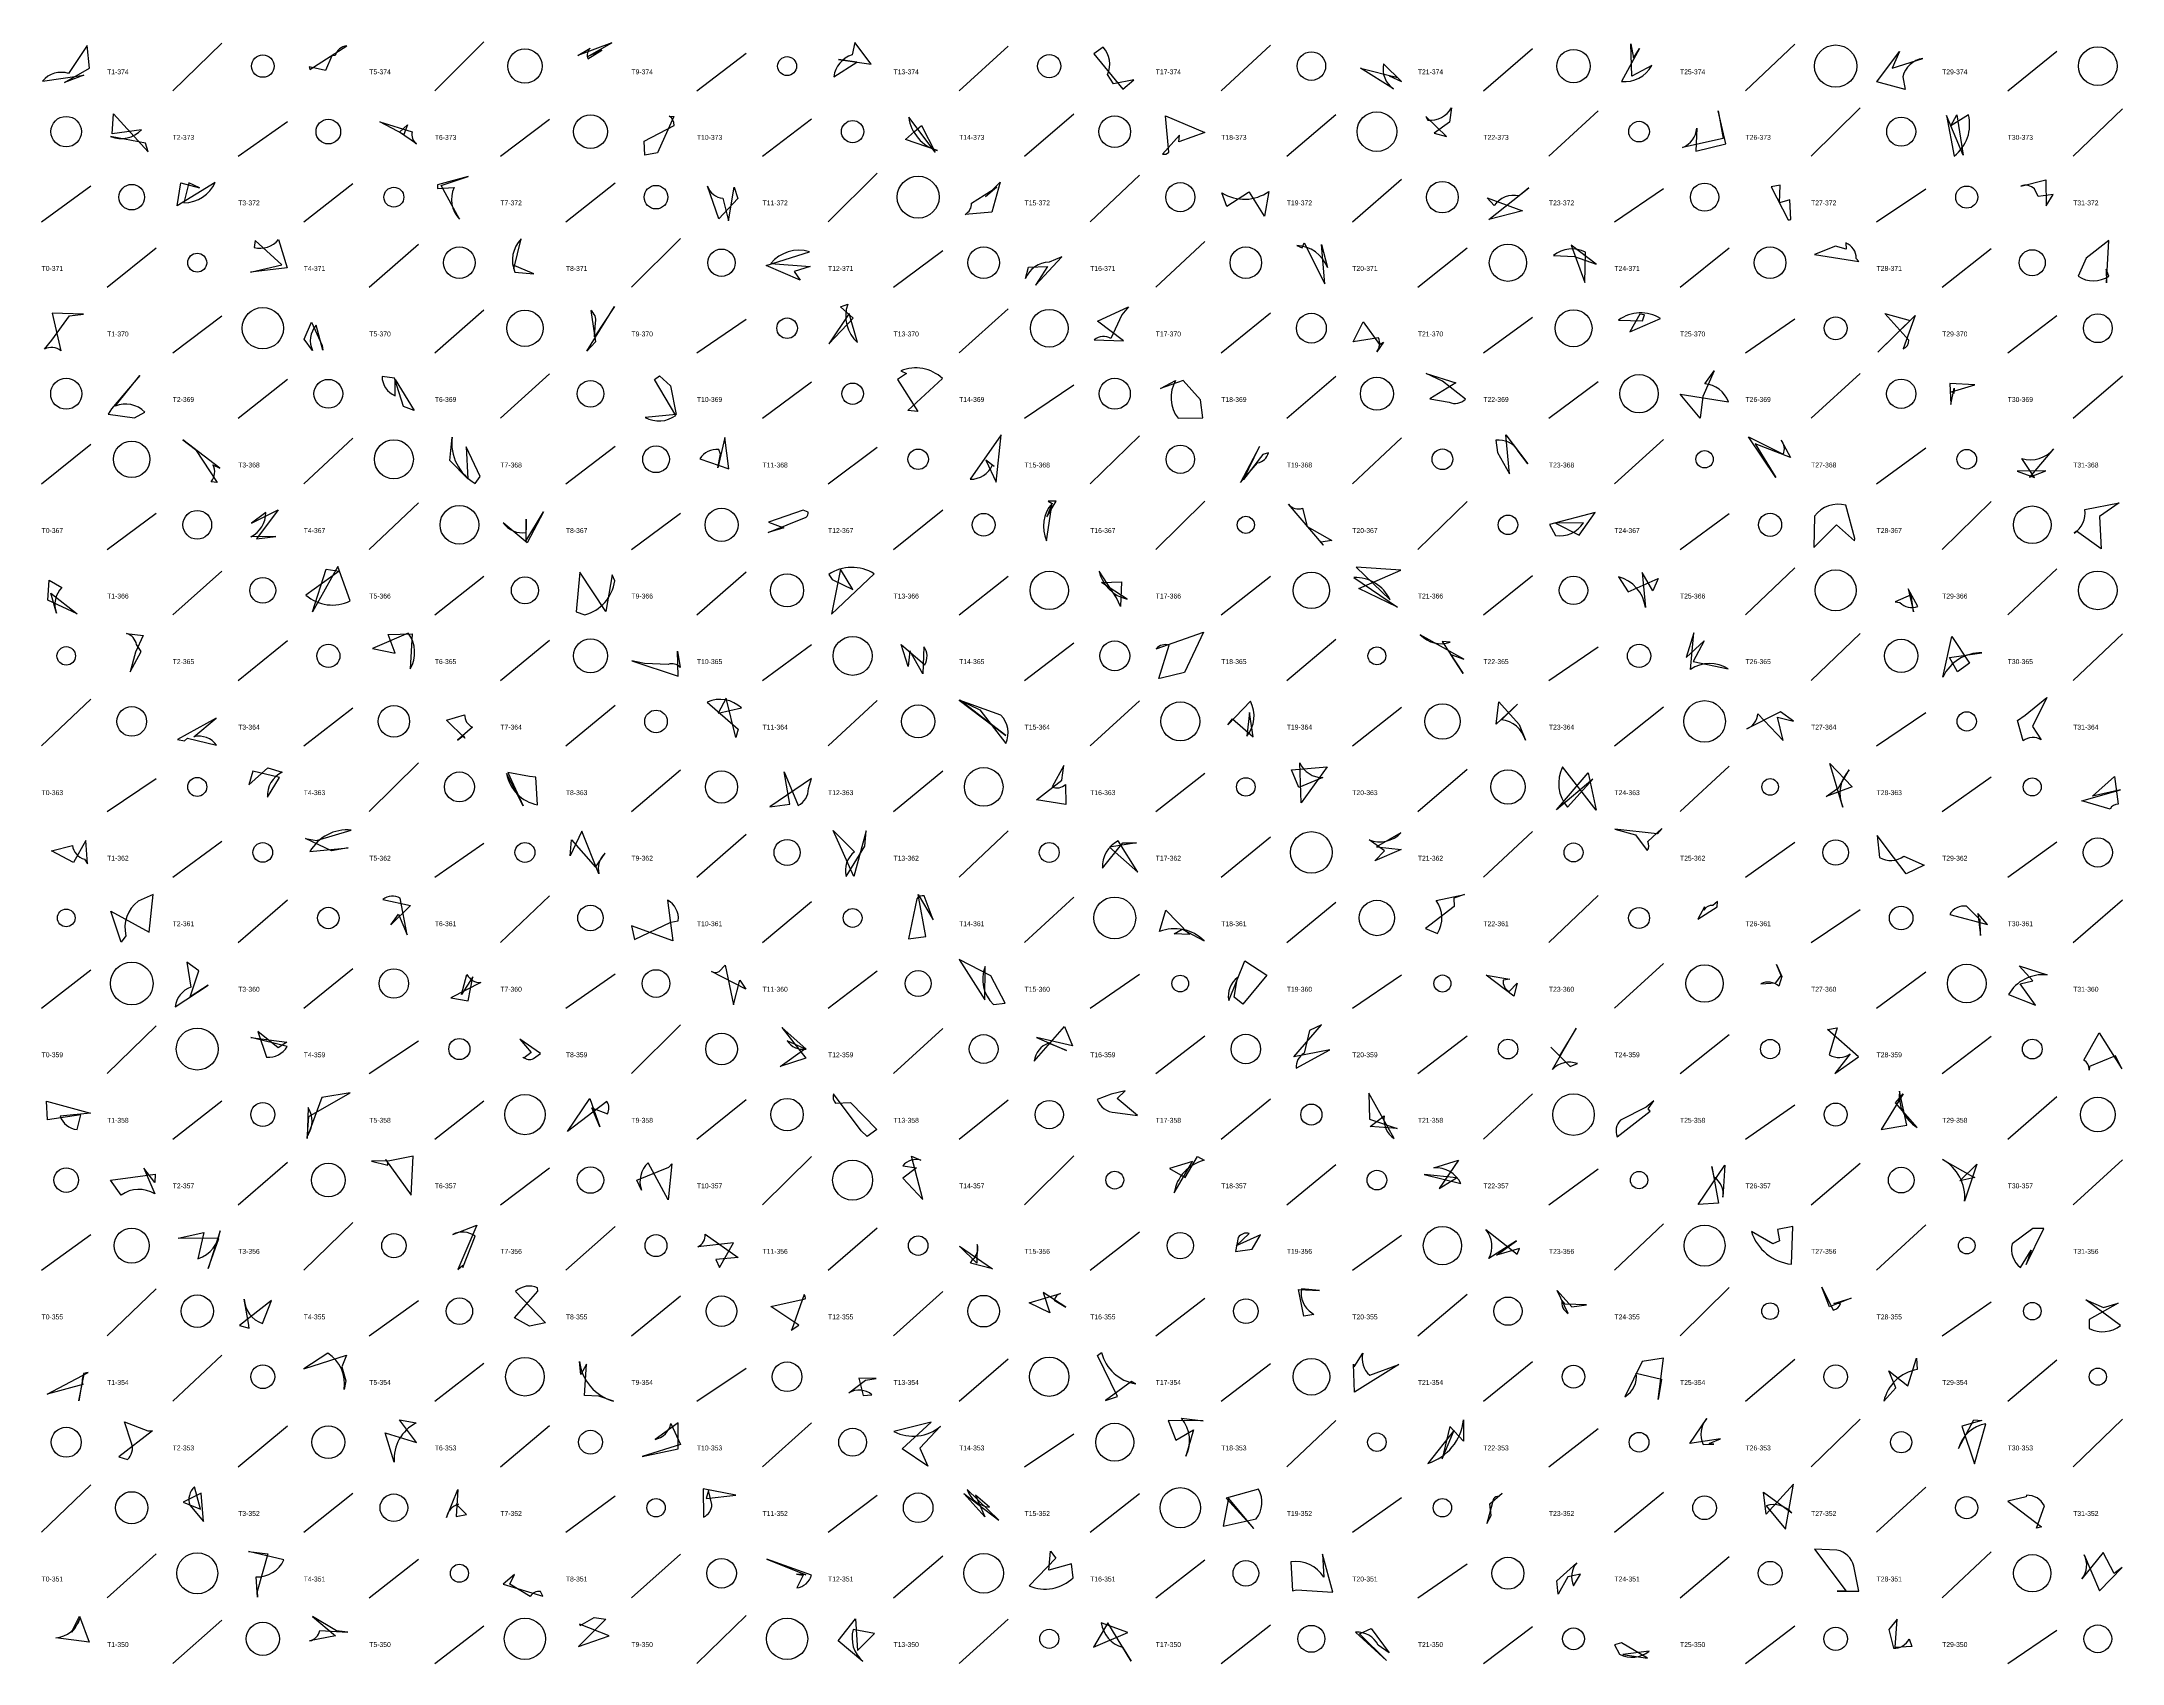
# Model space of a CAD drawing. Header units: millimetres. Extents: x -1 to 9990, y 0 to 15990.
# Drawn here: x 0 to 1270, y 14000 to 14990 of the extents above; entities that cross this region are included whole.
import ezdxf

# ---------------------------------------------------------------- set-up
doc = ezdxf.new("R2010")
doc.units = ezdxf.units.MM
doc.layers.add('TEXT', color=3, linetype='Continuous')
doc.layers.add('WALL', color=1, linetype='Continuous')

msp = doc.modelspace()

# ---------------------------------------------------------------- linework, layer by layer
for points in [[(29.2, 14973.8), (27.9, 14987.5), (16.5, 14970.5, 0.3), (0.5, 14965.9), (25.8, 14969.4), (14, 14964.9)], [(163.3, 14974.5), (163.8, 14972.9), (186.2, 14987.4, 0.3), (179.1, 14981.4), (177.1, 14981.2), (173.2, 14972.3)], [(348.1, 14989.2), (327.3, 14981.5), (334.9, 14986, 0.3), (333.4, 14979.4), (342, 14984.7), (332.9, 14980.7)], [(506.3, 14976.1), (496.4, 14989.4), (494.7, 14981.8, 0.3), (483.6, 14968.5), (497.6, 14977.4), (486.3, 14979.1)], [(666.7, 14966.7), (654.3, 14964.1), (650.6, 14969.8, 0.3), (647.9, 14986.6), (642.2, 14982.5), (660, 14961)], [(971.6, 14979.9), (975.2, 14985.8), (964.3, 14965.6, 0.3), (982.7, 14975.3), (970.5, 14968.8), (970, 14988.6)], [(822.5, 14969.1), (830, 14965.6), (819, 14976.3, 0.3), (825.1, 14961.1), (804.9, 14973.8), (827.6, 14968.1)], [(1133.9, 14983.9), (1129.4, 14973.8), (1148.2, 14979.7, 0.3), (1136, 14968.5), (1137.4, 14960.7), (1120.1, 14965.4)], [(857.4, 14932.1), (844.9, 14944.2), (846.1, 14942, 0.3), (860.5, 14949.6), (859.4, 14940.8), (850, 14934)], [(65, 14922.6), (63.4, 14927.9), (42.1, 14932, 0.3), (61, 14936.1), (43.1, 14933.6), (43.8, 14945.9)], [(221.1, 14933.2), (206.4, 14940.9), (226.2, 14934.9, 0.3), (228.9, 14927.5), (218.4, 14934.7), (223.3, 14939.2)], [(368.2, 14920.6), (367.7, 14929.1), (386, 14938.8, 0.3), (383, 14944.4), (385.8, 14944.3), (376, 14922)], [(537, 14938.8), (545.4, 14922.5), (529.3, 14943.8, 0.3), (546.8, 14923.4), (527.3, 14930.1), (532.7, 14935)], [(694.2, 14928.7), (694.6, 14932.9), (684.1, 14921.3, 0.3), (687.9, 14922.5), (685.9, 14944.6), (709.9, 14934.4)], [(1023.3, 14947.6), (1026.4, 14930.9), (1001.5, 14925.4, 0.3), (1010.2, 14937.1), (1009.7, 14923.1), (1027.9, 14927.5)], [(1172.9, 14920.7), (1162.6, 14944.9), (1167.4, 14920.1, 0.3), (1176, 14945.3), (1165.2, 14938.5), (1169, 14945.2)], [(96.3, 14900.7), (89.9, 14903.8), (86.9, 14891.6, 0.3), (105.9, 14904), (82.8, 14889.7), (85, 14903.8)], [(241.7, 14902.5), (241.7, 14900.3), (251.7, 14900.9, 0.3), (255, 14881.6), (243.9, 14902.1), (260.4, 14907.6)], [(424.9, 14894.2), (413.3, 14881.7), (406.5, 14901.7, 0.3), (415.8, 14894.3), (419.2, 14880.5), (422.6, 14901.1)], [(585.1, 14904.1), (579.9, 14885.8), (563.7, 14884.5, 0.3), (567.5, 14891.4), (583, 14901), (576, 14895.2)], [(736.7, 14897.8), (723.4, 14889.3), (720.4, 14897.6, 0.3), (749.1, 14898.5), (746.4, 14883.3), (737.2, 14898.1)], [(883.3, 14881.3), (907.8, 14900.6), (901.8, 14895.8, 0.3), (886.5, 14889.9), (882.2, 14894.6), (903.9, 14886.7)], [(1061.2, 14902.3), (1055.7, 14901.3), (1066.1, 14881.2, 0.3), (1067.6, 14881.4), (1067, 14893.3), (1060.7, 14891.5)], [(1227.7, 14896.6), (1218.5, 14895.5), (1216.4, 14900, 0.3), (1208.1, 14901.7), (1223.2, 14905.5), (1223.4, 14889.7)], [(146.6, 14853.6), (130.3, 14868.6), (129.7, 14864.3, 0.3), (144.6, 14869.1), (149.9, 14851.8), (127.4, 14849.2)], [(288.3, 14852.7), (288.3, 14851.3), (292.7, 14869.5, 0.3), (288.8, 14849.2), (300.4, 14848.3), (287.5, 14853.7)], [(462.9, 14844.4), (442.3, 14853.2), (468.6, 14861.7, 0.3), (445, 14854.5), (469.1, 14852.7), (459.3, 14849.7)], [(783.2, 14842), (781.2, 14866.1), (784.8, 14852.1, 0.3), (766.2, 14865.5), (769.4, 14864.1), (770.7, 14867.2)], [(933.6, 14865.6), (942, 14843), (942.4, 14861.4, 0.3), (922.7, 14859.3), (935.6, 14858.8), (948.8, 14854.1)], [(1082, 14860.1), (1109.2, 14855.8), (1107.6, 14857.6, 0.3), (1101.3, 14867.1), (1101.5, 14863.2), (1095, 14865)], [(1261.7, 14868.6), (1247.9, 14857.7), (1243, 14846.7, 0.3), (1261.8, 14846.8), (1260.2, 14851), (1260.3, 14842.7)], [(606.6, 14841.2), (622.7, 14858.6), (614.9, 14855.4, 0.3), (600.6, 14845.3), (602.4, 14852.2), (614, 14852.7)], [(25.5, 14823.6), (6.4, 14824.2), (11.8, 14801.2, 0.3), (1.7, 14802.2), (6.2, 14807.7), (17.1, 14822.5)], [(349.7, 14828.2), (337.4, 14809.7), (338.1, 14818.4, 0.3), (335.2, 14825.8), (338, 14806.6), (332.8, 14801)], [(495.4, 14821.1), (487.7, 14828.1), (492, 14829.6, 0.3), (497.9, 14806.2), (492.9, 14823.9), (480.4, 14805.4)], [(663.3, 14828.1), (659.4, 14823.1), (652.7, 14808.8, 0.3), (642.5, 14808), (660.3, 14807.4), (644.4, 14819.3)], [(975.4, 14823.5), (969.3, 14812.7), (988.1, 14821, 0.3), (962.5, 14820), (977.2, 14819.6), (978.3, 14823.1)], [(1120.8, 14800.3), (1143.6, 14822.7), (1136.3, 14802.4, 0.3), (1139.7, 14807.7), (1125, 14823.9), (1140.5, 14819.7)], [(171.3, 14804.5), (171.7, 14801.7), (167.5, 14816.8, 0.3), (165.4, 14801.3), (160.2, 14808.3), (164.8, 14818.7)], [(816.5, 14805.1), (819, 14806.4), (814.9, 14800.6, 0.3), (815.9, 14809.1), (800.6, 14806.7), (806.7, 14818.8)], [(40.7, 14762.5), (56.7, 14760.3), (63, 14763.8, 0.3), (44.9, 14767.5), (60, 14786.2), (42.6, 14765.7)], [(220.9, 14767.2), (215.4, 14784.5), (207.8, 14785.6, 0.3), (215.7, 14773.8), (215.8, 14783.6), (227.3, 14764.8)], [(383.9, 14779.9), (387.4, 14762.3), (368.4, 14760.6, 0.3), (387, 14761.8), (374, 14783.7), (377.1, 14786)], [(534.8, 14764.1), (528.6, 14764.7), (549.8, 14784.3, 0.3), (524.4, 14788.9), (527.8, 14787.3), (522.3, 14783.7)], [(696.7, 14783.1), (682.9, 14778.2), (692.1, 14783.1, 0.3), (693.6, 14760), (708.8, 14760.2), (707.3, 14771.2)], [(863.2, 14781.7), (847.3, 14771.8), (859.1, 14769.8, 0.3), (869, 14771.7), (855, 14782.6), (845, 14787.3)], [(1012.2, 14760.1), (1000.1, 14774.7), (1029.5, 14770.1, 0.3), (1015.1, 14781), (1020.8, 14788.9), (1013.9, 14773.4)], [(1165.3, 14768.4), (1167.4, 14778.5), (1167.1, 14775.2, 0.3), (1165.7, 14776.1), (1180, 14780.5), (1164.6, 14781.2)], [(93.9, 14741), (107.2, 14720.9), (103.5, 14721.3, 0.3), (104.6, 14731.6), (108.7, 14729.6), (86.2, 14746.8)], [(260.2, 14723), (249.2, 14734.2), (250.5, 14748.5, 0.3), (264.7, 14720.2), (267.6, 14724.4), (259.2, 14742.6)], [(412.8, 14729.7), (414.3, 14738.2), (413.3, 14740.9, 0.3), (401.8, 14735.2), (419.4, 14729.2), (417.1, 14748.2)], [(582.7, 14721), (585.7, 14750), (566.7, 14722.8, 0.3), (580.4, 14731.6), (581.3, 14730.5), (576.3, 14734.5)], [(893.6, 14749.9), (907.1, 14732.3), (901.3, 14740, 0.3), (887.5, 14746.6), (888.7, 14739.2), (896, 14726.2)], [(1058.4, 14723.8), (1041.9, 14748.8), (1062.9, 14738.1, 0.3), (1061.8, 14746.6), (1067.5, 14736.1), (1045.9, 14744.4)], [(743.4, 14742.8), (731.7, 14720.9), (742.2, 14732.8, 0.3), (748.8, 14739), (745.3, 14738), (733.5, 14722.7)], [(1205.7, 14727.7), (1216.4, 14723.9), (1208.7, 14735.5, 0.3), (1228, 14741.4), (1213.4, 14724), (1223.2, 14728)], [(619.3, 14709.5), (614.4, 14709.4), (616.7, 14708, 0.3), (613.4, 14685.3), (616.8, 14708.3), (613.5, 14699.9)], [(780.7, 14684.5), (782.3, 14682.5), (761, 14707.5, 0.3), (769.6, 14705.1), (772.5, 14694), (787.5, 14685.5)], [(1106.4, 14685.3), (1106.8, 14686.7), (1101.3, 14707, 0.3), (1082.1, 14700.3), (1081.7, 14681.1), (1095.6, 14694.9)], [(1257, 14680.4), (1241.9, 14691.2), (1240.5, 14689.8, 0.3), (1247, 14704.3), (1268, 14708.4), (1256.1, 14700)], [(131.2, 14686.5), (142.9, 14687.8), (127.6, 14687.7, 0.3), (136.8, 14702.5), (128.2, 14696.1), (144.3, 14704.2)], [(306.4, 14703), (296.4, 14683.9), (281.7, 14696.3, 0.3), (295.8, 14690.4), (295.8, 14698.4), (295.5, 14685.1)], [(453, 14693.2), (443.5, 14690.3), (466.7, 14699.7, 0.3), (467.9, 14702.7), (464.8, 14704), (443.7, 14696.6)], [(948.2, 14702.5), (920.3, 14695.1), (923.9, 14688.4, 0.3), (941, 14696.3), (924, 14696.1), (938.4, 14688.7)], [(173.6, 14667.9), (181.7, 14666.8), (161.3, 14652.1, 0.3), (188.3, 14648.5), (180.7, 14669.6), (165.3, 14641.9)], [(487.7, 14668), (482.2, 14640.5), (508.1, 14665.1, 0.3), (480.4, 14664.6), (482.5, 14661.6), (495.1, 14655.6)], [(829.6, 14667.3), (802.4, 14669.2), (823, 14649.3, 0.3), (800.9, 14662.8), (827.5, 14644.7), (803.9, 14656.1)], [(3.7, 14649.1), (4.7, 14661.3), (12.4, 14656.8, 0.3), (9.1, 14641), (5.7, 14653.2), (21.8, 14640.7)], [(328.5, 14666), (326.2, 14641.9), (331.5, 14640, 0.3), (349.8, 14660.8), (348.3, 14664.4), (344.4, 14642.1)], [(658.4, 14645.1), (656, 14650.4), (645.5, 14666.8, 0.3), (662.6, 14649.7), (646.9, 14659.8), (659.2, 14660.2)], [(983.5, 14654.6), (976.9, 14665.9), (978.9, 14644.6, 0.3), (962.4, 14663.3), (968.3, 14654), (986.6, 14662.3)], [(1141, 14652.3), (1131.3, 14647.9), (1134.2, 14647.6, 0.3), (1145.1, 14645.2), (1139.2, 14655.9), (1142.6, 14641.8)], [(54.1, 14605.3), (60.7, 14617.6), (57.9, 14621.9, 0.3), (51.8, 14628.6), (62, 14627.4), (57.3, 14617.2)], [(211.5, 14628.1), (226.2, 14628.4), (225, 14607.1, 0.3), (223.8, 14628.8), (201.9, 14619.5), (215.7, 14616.7)], [(388.5, 14602.7), (388.2, 14617.9), (389.7, 14608, 0.3), (382.5, 14609.8), (368, 14610.4), (360.2, 14612)], [(528.9, 14608.5), (524.6, 14621.9), (539, 14609.5, 0.3), (538.5, 14620.6), (537.9, 14604), (529.9, 14618.1)], [(683.4, 14601.3), (681.9, 14601.2), (688.2, 14621.5, 0.3), (680.2, 14619.3), (709.2, 14629.4), (697.6, 14604.9)], [(860.1, 14615.8), (868.1, 14613), (841.5, 14627.9, 0.3), (859.8, 14623.4), (854.8, 14623.7), (867.7, 14604.2)], [(1014.8, 14624.2), (1008, 14611.6), (1029.4, 14607.1, 0.3), (1006.4, 14606.7), (1008.4, 14629.1), (1003.8, 14614.1)], [(1169.3, 14605.2), (1164.4, 14614.1), (1184.3, 14616.8, 0.3), (1160.5, 14602.1), (1165.9, 14626.9), (1176.6, 14610.6)], [(417.8, 14589.2), (412.9, 14580), (427.2, 14583.2, 0.3), (406.3, 14586.8), (425.2, 14570.3), (423.8, 14565.1)], [(560.5, 14587.9), (572.6, 14582), (588.6, 14561.6, 0.3), (585.5, 14578.9), (560, 14587.9), (588.6, 14566.4)], [(739.4, 14565.5), (737.2, 14580.5), (735.6, 14565.9, 0.3), (737.8, 14587.3), (724.1, 14573), (726.8, 14576.6)], [(889.5, 14587), (901.9, 14573.1), (905.6, 14563.6, 0.3), (891, 14576), (900.9, 14585.5), (887.7, 14573.3)], [(1069.2, 14575.1), (1061.4, 14580.8), (1040.7, 14570.5, 0.3), (1047.4, 14579.7), (1063, 14563.3), (1059.4, 14577.5)], [(1223.8, 14589.6), (1215.2, 14571.9), (1220.5, 14563.8, 0.3), (1209.4, 14563.1), (1206, 14575.5), (1210.7, 14578.9)], [(87.2, 14563.2), (89, 14564.7), (106.8, 14560.5, 0.3), (93, 14565.6), (106.5, 14577), (83, 14564)], [(258.4, 14564.7), (247.2, 14575.8), (258.2, 14579.1, 0.3), (262.9, 14571.5), (253.9, 14563.5), (257.4, 14566.3)], [(126.4, 14536.3), (138.1, 14546.6), (146.8, 14544, 0.3), (137.8, 14528.7), (145.1, 14540.7), (129, 14544.7)], [(284.5, 14543.8), (293.9, 14523.4), (283.7, 14543.1, 0.3), (302.6, 14524), (301.7, 14540.9), (297.8, 14541.4)], [(456.7, 14524.4), (453.3, 14544.3), (461.7, 14523.7, 0.3), (468, 14534), (469.9, 14540.2), (444.5, 14522.9)], [(622.6, 14539.1), (624, 14548.1), (616.7, 14535, 0.3), (624.9, 14536.5), (625.1, 14524.2), (607.3, 14527.1)], [(784.6, 14547.2), (768.8, 14525.3), (767.9, 14549.7, 0.3), (781.9, 14540.7), (767.3, 14534.7), (762.9, 14545.5)], [(943.9, 14543.6), (948.9, 14520.8), (928.3, 14547.2, 0.3), (931.3, 14522.6), (946.8, 14539.7), (924.7, 14521.1)], [(1089.3, 14529.2), (1096.9, 14534.7), (1103.3, 14545.5, 0.3), (1099.4, 14522.7), (1091.4, 14549.2), (1105, 14535.1)], [(1251.8, 14529.4), (1265.1, 14541.3), (1267.5, 14524.5, 0.3), (1262.6, 14521.5), (1245.3, 14526.6), (1268.8, 14533.2)], [(161, 14503.6), (167.8, 14502.2), (189, 14508.6, 0.3), (163.8, 14495.5), (187.2, 14497.9), (176.9, 14495.9)], [(323.4, 14502.7), (338, 14486.1), (344, 14494.6, 0.3), (340.2, 14482), (329.8, 14508), (322.6, 14493)], [(495.8, 14480.3), (483.1, 14508.4), (496.2, 14495.4, 0.3), (491, 14480.4), (502.5, 14498.8), (503.3, 14508.3)], [(813.8, 14489.8), (819.7, 14496), (810.2, 14502.7, 0.3), (829.7, 14507), (814.8, 14498.4), (829.8, 14496.8)], [(960.2, 14509.2), (972.9, 14505.7), (980, 14496.2, 0.3), (980.3, 14501.6), (988.9, 14509.7), (986, 14506.3)], [(1130.3, 14492.2), (1120.3, 14505.3), (1121.8, 14492, 0.3), (1136.6, 14492.7), (1149.1, 14487.3), (1138.1, 14482)], [(19.5, 14488.9), (6, 14496), (18.8, 14499.2, 0.3), (26.1, 14490.9), (28.1, 14488), (27, 14502.2)], [(651.7, 14498.2), (669.1, 14482.9), (657, 14502.1, 0.3), (647.5, 14485.4), (659.9, 14500.8), (668.2, 14500.9)], [(65.6, 14446.4), (68, 14469.4), (58.9, 14465.2, 0.3), (51.4, 14444.2), (48.6, 14440.3), (42.2, 14459.2)], [(217.8, 14457.4), (223.1, 14444.7), (218.9, 14467.1, 0.3), (208.3, 14466.2), (225.1, 14462.6), (213.2, 14450.8)], [(361.9, 14441.9), (384.1, 14452.5), (388.6, 14453.3, 0.3), (382, 14465.9), (385.2, 14441.1), (360.1, 14450.3)], [(535, 14469.4), (544.1, 14453.8), (538.7, 14468.5, 0.3), (534.1, 14466.7), (529.2, 14442.3), (539.7, 14443.7)], [(862.2, 14462), (844.6, 14448.6), (852, 14445.5, 0.3), (851.2, 14465.7), (868.5, 14469.4), (862, 14467.1)], [(691.3, 14445.4), (696.2, 14448.2), (709.5, 14441, 0.3), (682.3, 14446.7), (686.2, 14459.7), (700.6, 14444.9)], [(1022.7, 14461.8), (1022.8, 14465), (1020.1, 14462.7, 0.3), (1014.6, 14459.8), (1014.9, 14461.9), (1010.8, 14454.2)], [(1183.3, 14444.4), (1183.2, 14453.8), (1174.9, 14462.2, 0.3), (1164.6, 14457.2), (1187.7, 14451.1), (1181.7, 14457.7)], [(96, 14422.8), (88.7, 14428.1), (91.1, 14412.7, 0.3), (81.6, 14400.7), (101.7, 14414), (90.6, 14406.8)], [(560.1, 14429.6), (575.7, 14405.1), (575.8, 14425.3, 0.3), (580.9, 14402.2), (588.2, 14403), (579.4, 14419.7)], [(733.1, 14402.4), (727.8, 14406.7), (730, 14418.7, 0.3), (724.6, 14404.6), (734.3, 14428.9), (747.9, 14420)], [(263.2, 14419.1), (256.2, 14408.3), (259.6, 14420.5, 0.3), (268, 14415.7), (249.7, 14406.3), (260.4, 14404.4)], [(426.1, 14417.1), (429.8, 14411.6), (408.9, 14422.4, 0.3), (413.6, 14422.4), (417.3, 14426.2), (422.2, 14401.9)], [(881.7, 14420), (896.1, 14417.7), (892, 14417.1, 0.3), (895.7, 14410.1), (900.6, 14415.3), (898.6, 14407.3)], [(1058.9, 14426.7), (1062.2, 14419.2), (1060.4, 14413.3, 0.3), (1049.3, 14414.9), (1058.5, 14415.5), (1061.8, 14419.9)], [(1215.3, 14416.7), (1207.1, 14425.8), (1224, 14420.2, 0.3), (1200.5, 14408.2), (1216.9, 14401.7), (1207.7, 14414.9)], [(781.2, 14389.7), (773.8, 14386.4), (770.5, 14372.4, 0.3), (765.8, 14363.3), (786.3, 14374.6), (764.2, 14370.3)], [(144.3, 14375.7), (132, 14385.7), (137.3, 14370, 0.3), (149.8, 14376.6), (127.7, 14382.1), (149.7, 14379.2)], [(298.7, 14372.9), (294.3, 14369.4), (293.8, 14370.1, 0.3), (300.3, 14369.2), (304.5, 14372.3), (291.9, 14381)], [(450.8, 14364.4), (465.8, 14375.1), (455, 14380.1, 0.3), (466.6, 14375), (451.7, 14388.2), (466.4, 14369.5)], [(607.2, 14382), (625.6, 14374.1), (614.6, 14378.6, 0.3), (605.9, 14367.6), (624.3, 14388.8), (629.1, 14377)], [(921.2, 14376.1), (932.9, 14364.3), (937.4, 14366.1, 0.3), (922.1, 14362.5), (936.7, 14387.8), (926.4, 14370.9)], [(1090.1, 14386.9), (1096, 14388), (1091.1, 14371.5, 0.3), (1103.8, 14372), (1094.4, 14360.1), (1109, 14370.3)], [(1265.7, 14370.9), (1249.9, 14364.3), (1249.7, 14362.2, 0.3), (1246.4, 14368.2), (1255.9, 14384.8), (1269.6, 14362.9)], [(2.9, 14343.2), (29.9, 14335.9), (11.3, 14334.1, 0.3), (21.7, 14325.9), (23.9, 14334.8), (3.5, 14331.8)], [(188.3, 14348.2), (171.1, 14345.4), (162.4, 14322.2, 0.3), (162.6, 14339.3), (162, 14320.4), (163, 14333.8)], [(340.7, 14327.6), (335.9, 14339.1), (345.3, 14335.5, 0.3), (345, 14342.9), (321, 14324.7), (334.6, 14344.8)], [(503.8, 14321.7), (500.2, 14325), (483.4, 14347.7, 0.3), (484.6, 14341.9), (493.7, 14342.4), (509.8, 14325.8)], [(661.3, 14349.5), (652.9, 14347.4), (644.3, 14344.2, 0.3), (655.2, 14336.2), (668.9, 14334.4), (656.5, 14344.8)], [(827.3, 14326.4), (810.8, 14327.7), (819.5, 14334.3, 0.3), (825.5, 14320.3), (810.1, 14348), (810.4, 14332.1)], [(984, 14343.4), (979.3, 14339.5), (963.6, 14331.5, 0.3), (961.6, 14321.5), (981.8, 14337.1), (980.5, 14338.5)], [(1122.8, 14325.8), (1138.5, 14328.6), (1134, 14349.2, 0.3), (1144.7, 14327.2), (1131.6, 14342.2), (1136.3, 14347.6)], [(69.2, 14293.6), (62.3, 14302.3), (69.1, 14286.6, 0.3), (48.6, 14285.9), (42.1, 14294.9), (69.4, 14298.7)], [(212.5, 14306.8), (201.3, 14306.6), (211.3, 14304.2, 0.3), (209.8, 14307.6), (225.6, 14285.8), (226.8, 14309.7)], [(384.7, 14305), (382.5, 14283), (370.2, 14305.6, 0.3), (366.1, 14288.9), (363.3, 14294.9), (382.8, 14302.8)], [(537.8, 14283.1), (531, 14309.6), (536.7, 14307.2, 0.3), (525.7, 14303.7), (533.9, 14302.4), (525.7, 14296.1)], [(698, 14296.5), (705.5, 14309.4), (709.5, 14307.1, 0.3), (691.2, 14287.2), (702.4, 14306.3), (688.5, 14302)], [(863.5, 14296.4), (843.8, 14298.5), (866.2, 14292.9, 0.3), (849.8, 14302.5), (864.8, 14307.2), (853, 14289.9)], [(1011, 14280.2), (1027.4, 14304.1), (1026.2, 14284.5, 0.3), (1020.9, 14296.8), (1019.4, 14303.4), (1023.4, 14281)], [(1170.7, 14294.6), (1181.1, 14304.7), (1173.7, 14282.1, 0.3), (1160.2, 14307.6), (1178.5, 14297.2), (1180, 14296.5)], [(83.3, 14259.6), (99, 14263), (95.4, 14247, 0.3), (108.9, 14264.1), (101.7, 14241.1), (108.2, 14259.4)], [(257.1, 14243.1), (257, 14241.7), (264.6, 14260.7, 0.3), (250.9, 14261.8), (265.7, 14267.5), (254, 14240.5)], [(743.9, 14261.5), (729, 14254.9), (737.1, 14262.5, 0.3), (730.4, 14260), (728.7, 14251.4), (738.9, 14252.9)], [(887.9, 14249.2), (900.1, 14257.9), (883.4, 14247.2, 0.3), (881.5, 14264.8), (900.6, 14249.8), (902.1, 14253.2)], [(1060.8, 14257.9), (1056.6, 14256), (1043.6, 14263.6, 0.3), (1068, 14243.7), (1068.8, 14266.7), (1059.5, 14264.8)], [(1222.1, 14265.5), (1215.3, 14265.5), (1202.7, 14256, 0.3), (1207.8, 14241.7), (1214.4, 14252.2), (1211.2, 14243.4)], [(413.7, 14241.7), (422.3, 14256.7), (400.6, 14254.3, 0.3), (405.1, 14261.9), (425.2, 14247.8), (411.6, 14246.6)], [(580.3, 14240.8), (567, 14244.2), (568.4, 14246.7, 0.3), (571.1, 14255.7), (570.9, 14244.4), (560.2, 14254.6)], [(288.7, 14210.9), (302.8, 14227.3), (302.7, 14229.3, 0.3), (289.3, 14227), (307.5, 14207.9), (297.7, 14205.9)], [(462.1, 14206.4), (445, 14217.9), (466, 14222.5, 0.3), (465.4, 14225.1), (457.9, 14203.8), (457.4, 14203.4)], [(615.3, 14213.9), (602.8, 14220.1), (621.9, 14225.8, 0.3), (618.1, 14221.8), (625.2, 14217.4), (611.3, 14226.4)], [(767.1, 14228.3), (779.9, 14227.7), (769, 14228.6, 0.3), (775.3, 14213.9), (776.5, 14212.9), (770.3, 14212)], [(942.9, 14218.9), (929.9, 14219.3), (927.9, 14221.8, 0.3), (931.7, 14213.6), (925.1, 14227.6), (934, 14217.6)], [(1091.2, 14217.6), (1086.6, 14229.7), (1093.5, 14215.7, 0.3), (1098, 14219.7), (1093.9, 14219.7), (1104.4, 14222.9)], [(126.6, 14204.6), (126.2, 14207.6), (123.6, 14222.3, 0.3), (134.8, 14207.4), (140.3, 14221.5), (120.8, 14206.3)], [(1267.4, 14219.9), (1249.8, 14209.9), (1249.7, 14204.5, 0.3), (1268.9, 14206.3), (1247.6, 14222), (1258.5, 14217.2)], [(183.3, 14181), (185.7, 14172.5), (184.7, 14167.2, 0.3), (174.6, 14189.3), (160.1, 14179.8), (186, 14188.1)], [(656.7, 14163), (644.4, 14187.9), (646.9, 14189.8, 0.3), (667.8, 14170.7), (665.2, 14172.1), (649.3, 14160.5)], [(800.8, 14182.7), (801.2, 14181), (806.5, 14189.4, 0.3), (810.6, 14175.9), (828.4, 14182.4), (801.3, 14165.6)], [(989.9, 14186.3), (977, 14184.3), (966.4, 14162.8, 0.3), (973.3, 14177.2), (988.7, 14173.4), (986.7, 14161)], [(1139.1, 14169.4), (1144.3, 14186.3), (1144.7, 14179.4, 0.3), (1124.4, 14160.1), (1131.7, 14168.3), (1127.5, 14178.5)], [(25.6, 14176.9), (22.8, 14160.3), (26, 14176.5, 0.3), (25.2, 14170.3), (3.4, 14164.4), (28.4, 14177.6)], [(332.5, 14182.7), (329.2, 14176.3), (328.3, 14184.2, 0.3), (349.1, 14160), (340.2, 14163.1), (331.3, 14163.6)], [(498.8, 14174.2), (501.4, 14163.6), (506.8, 14164, 0.3), (492.7, 14165.2), (502.8, 14172.9), (509.3, 14174)], [(228.8, 14134.8), (218.5, 14148.6), (228.6, 14146.8, 0.3), (215.2, 14122.9), (209.7, 14140.8), (213, 14139.8)], [(692.2, 14136.3), (703, 14142.6), (698.4, 14126.4, 0.3), (695.8, 14149.6), (709, 14148.1), (687.6, 14148.3)], [(854.8, 14124.9), (862.1, 14142.4), (846.1, 14122.1, 0.3), (867.8, 14148.6), (867.9, 14135.7), (859.5, 14144.6)], [(1024.7, 14137.1), (1005.9, 14134.2), (1016.3, 14149.4, 0.3), (1014.2, 14133.6), (1020.6, 14133.8), (1017.8, 14134.3)], [(1172, 14144.8), (1179.7, 14121.9), (1186.7, 14146.2, 0.3), (1170, 14131.2), (1179.3, 14148.6), (1184.2, 14148.3)], [(67.6, 14141.9), (47.1, 14126), (52.4, 14124.4, 0.3), (54.9, 14134.4), (50.5, 14147.5), (64.9, 14142)], [(388.6, 14130.9), (388.5, 14146.8), (374.4, 14136.7, 0.3), (384.1, 14146.4), (389.9, 14133.6), (366.5, 14126.2)], [(525.2, 14131), (542.9, 14147.3), (520.2, 14141.5, 0.3), (548.7, 14144.8), (536.1, 14131.4), (540.9, 14120.3)], [(86.4, 14098.5), (97, 14094.2), (93.3, 14107.8, 0.3), (90.5, 14096.5), (98.9, 14086.7), (97.4, 14103.9)], [(259.3, 14090.9), (253, 14097.1), (254.5, 14097.1, 0.3), (247.1, 14089), (254, 14106.2), (253, 14089.6)], [(423.8, 14102.6), (403.7, 14106.6), (404, 14089.3, 0.3), (409.1, 14097), (407, 14105.6), (405.7, 14100.6)], [(562.9, 14103.7), (584.2, 14087.5), (564.9, 14106.2, 0.3), (578.5, 14095.4), (570, 14102.6), (575.6, 14089.5)], [(724.5, 14100.9), (721.2, 14083.7), (741.3, 14088.2, 0.3), (742.8, 14106.3), (723, 14100.9), (739.9, 14082.4)], [(883.9, 14097.4), (891.4, 14103.9), (889.5, 14101.9, 0.3), (886.1, 14100.4), (882, 14085.4), (884.7, 14090.3)], [(1052.6, 14091.1), (1050.9, 14104.5), (1068.3, 14091.8, 0.3), (1052.6, 14096.2), (1064.4, 14082), (1069.3, 14109.5)], [(1220.6, 14083.3), (1217.6, 14082.5), (1222.4, 14096.2, 0.3), (1211.5, 14102.6), (1211.2, 14101.7), (1200, 14099.1)], [(131.5, 14043.9), (131.8, 14040.4), (130.9, 14052.8, 0.3), (147.9, 14063.2), (126.3, 14068.3), (138.1, 14066.9)], [(460.8, 14054.5), (464.8, 14053.9), (460.9, 14046.1, 0.3), (469.9, 14053.8), (442.6, 14063.7), (466.4, 14054)], [(615.8, 14068.4), (619.1, 14064.3), (602.7, 14047.3, 0.3), (629.6, 14052.3), (628.5, 14060.8), (614.7, 14056.9)], [(788.1, 14043.5), (781.7, 14066.7), (782.6, 14052.7, 0.3), (762.4, 14061.9), (763.5, 14044.2), (766, 14044.9)], [(925.6, 14042.2), (924.8, 14050.4), (937, 14061.4, 0.3), (935, 14047.4), (939.2, 14054.4), (931.6, 14052.9)], [(1096, 14044), (1109.2, 14044.1), (1106.1, 14059.3, 0.3), (1095.8, 14069.1), (1082, 14069.7), (1101.4, 14044.1)], [(1264.9, 14054.9), (1258.3, 14067.7), (1245.3, 14051.7, 0.3), (1246.7, 14066.2), (1256, 14044.3), (1269.9, 14058.5)], [(281.7, 14048.3), (305.9, 14041.1), (304.4, 14043.8, 0.3), (298.2, 14040.9), (285.8, 14048.3), (288.7, 14054.2)], [(23.1, 14028.9), (29, 14013), (8.7, 14015.6, 0.3), (23.4, 14027.4), (20.3, 14021.5), (18.2, 14019.1)], [(165.3, 14028.7), (179.3, 14016.8), (163.5, 14013.7, 0.3), (169.8, 14020), (186.8, 14019), (179.9, 14019.8)], [(327.6, 14010.4), (346.4, 14016.8), (328.4, 14024, 0.3), (328.7, 14023.2), (337.3, 14028), (344.4, 14027)], [(497.9, 14007.8), (508.3, 14018.2), (495.4, 14020.7, 0.3), (501.3, 14001.2), (486.2, 14013.8), (496.8, 14027.1)], [(642.1, 14009.9), (663, 14018.9), (646.8, 14024.7, 0.3), (659.7, 14009.9), (665.1, 14001.4), (650.7, 14024.8)], [(811.4, 14021.3), (822.4, 14006.5), (815.8, 14011.1, 0.3), (802, 14019.1), (820.8, 14001.7), (804.3, 14018)], [(1132.6, 14026.9), (1127.5, 14020.6), (1130.3, 14009.2, 0.3), (1139.8, 14014.9), (1141.4, 14010.3), (1131.4, 14009.8)], [(964.2, 14012.6), (960.1, 14011.3), (963.1, 14005.6, 0.3), (981.1, 14007.4), (965, 14005.4), (980.1, 14003.2)]]:
    msp.add_lwpolyline(points, format="xyb", close=True)
for centre, radius in [((1095, 14975), 12.9), ((1255, 14975), 11.8), ((135, 14975), 6.85), ((295, 14975), 10.5), ((455, 14975), 5.77), ((615, 14975), 7.08), ((775, 14975), 8.7), ((935, 14975), 10.2), ((15, 14935), 9.31), ((175, 14935), 7.51), ((335, 14935), 10.3), ((495, 14935), 6.83), ((655, 14935), 9.68), ((815, 14935), 12.1), ((975, 14935), 6.29), ((1135, 14935), 8.87), ((55, 14895), 7.81), ((215, 14895), 6.06), ((375, 14895), 7.21), ((535, 14895), 12.8), ((695, 14895), 8.91), ((855, 14895), 9.65), ((1015, 14895), 8.6), ((1175, 14895), 6.75), ((95, 14855), 5.78), ((255, 14855), 9.64), ((415, 14855), 8.34), ((575, 14855), 9.64), ((735, 14855), 9.64), ((895, 14855), 11.4), ((1055, 14855), 9.68), ((1215, 14855), 7.94), ((135, 14815), 12.6), ((295, 14815), 11.1), ((455, 14815), 6.28), ((615, 14815), 11.5), ((775, 14815), 9.12), ((935, 14815), 11.3), ((1095, 14815), 6.99), ((1255, 14815), 8.8), ((15, 14775), 9.47), ((175, 14775), 8.79), ((335, 14775), 8.13), ((655, 14775), 9.5), ((815, 14775), 10.1), ((975, 14775), 11.7), ((1135, 14775), 8.95), ((495, 14775), 6.55), ((55, 14735), 11.1), ((215, 14735), 11.9), ((375, 14735), 8.14), ((535, 14735), 6.25), ((695, 14735), 8.64), ((855, 14735), 6.32), ((1015, 14735), 5.3), ((1175, 14735), 5.99), ((255, 14695), 11.8), ((95, 14695), 8.78), ((415, 14695), 10.1), ((575, 14695), 6.96), ((735, 14695), 5.22), ((895, 14695), 5.97), ((1055, 14695), 7.04), ((1215, 14695), 11.5), ((135, 14655), 7.86), ((295, 14655), 8.29), ((455, 14655), 10.1), ((615, 14655), 11.7), ((775, 14655), 11.1), ((935, 14655), 8.69), ((1095, 14655), 12.5), ((1255, 14655), 11.8), ((15, 14615), 5.63), ((175, 14615), 7.06), ((335, 14615), 10.4), ((495, 14615), 11.9), ((655, 14615), 9.1), ((815, 14615), 5.45), ((975, 14615), 7.1), ((1135, 14615), 10.2), ((55, 14575), 9.09), ((215, 14575), 9.63), ((375, 14575), 6.89), ((535, 14575), 10.1), ((695, 14575), 11.9), ((855, 14575), 10.8), ((1015, 14575), 12.7), ((1175, 14575), 5.87), ((255, 14535), 9.12), ((415, 14535), 9.82), ((575, 14535), 11.8), ((895, 14535), 10.5), ((95, 14535), 5.81), ((735, 14535), 5.65), ((1055, 14535), 5.05), ((1215, 14535), 5.51), ((775, 14495), 12.7), ((1255, 14495), 8.92), ((135, 14495), 6.02), ((295, 14495), 6.07), ((455, 14495), 7.96), ((615, 14495), 6.05), ((935, 14495), 5.79), ((1095, 14495), 7.76), ((655, 14455), 12.8), ((815, 14455), 10.8), ((15, 14455), 5.4), ((175, 14455), 6.52), ((335, 14455), 7.78), ((495, 14455), 5.74), ((975, 14455), 6.39), ((1135, 14455), 7.2), ((55, 14415), 13), ((215, 14415), 8.97), ((375, 14415), 8.44), ((535, 14415), 7.9), ((695, 14415), 5.08), ((855, 14415), 5.2), ((1015, 14415), 11.4), ((1175, 14415), 11.8), ((95, 14375), 12.8), ((255, 14375), 6.46), ((415, 14375), 9.64), ((575, 14375), 8.8), ((735, 14375), 9.01), ((895, 14375), 6), ((1055, 14375), 5.88), ((1215, 14375), 6.03), ((135, 14335), 7.32), ((295, 14335), 12.3), ((455, 14335), 9.89), ((615, 14335), 8.61), ((775, 14335), 6.44), ((935, 14335), 12.7), ((1095, 14335), 7.02), ((1255, 14335), 10.6), ((15, 14295), 7.47), ((175, 14295), 10.3), ((335, 14295), 8.07), ((495, 14295), 12.2), ((655, 14295), 5.44), ((815, 14295), 5.97), ((975, 14295), 5.27), ((1135, 14295), 7.83), ((55, 14255), 10.7), ((215, 14255), 7.42), ((695, 14255), 8.05), ((855, 14255), 11.7), ((1015, 14255), 12.5), ((375, 14255), 6.7), ((535, 14255), 5.98), ((1175, 14255), 5.09), ((95, 14215), 9.87), ((415, 14215), 9.34), ((575, 14215), 9.66), ((255, 14215), 8.07), ((735, 14215), 7.57), ((895, 14215), 8.62), ((1055, 14215), 5.07), ((1215, 14215), 5.36), ((295, 14175), 11.8), ((615, 14175), 12), ((775, 14175), 11.2), ((135, 14175), 7.26), ((455, 14175), 9.06), ((935, 14175), 6.94), ((1095, 14175), 7.15), ((1255, 14175), 5.22), ((15, 14135), 9.17), ((175, 14135), 10), ((335, 14135), 7.27), ((495, 14135), 8.51), ((655, 14135), 11.6), ((815, 14135), 5.65), ((975, 14135), 6), ((1135, 14135), 6.48), ((55, 14095), 9.82), ((215, 14095), 8.45), ((375, 14095), 5.61), ((535, 14095), 9.04), ((695, 14095), 12.3), ((855, 14095), 5.61), ((1015, 14095), 7.23), ((1175, 14095), 6.78), ((95, 14055), 12.5), ((255, 14055), 5.52), ((415, 14055), 9.03), ((575, 14055), 12.1), ((735, 14055), 7.83), ((895, 14055), 9.76), ((1055, 14055), 7.28), ((1215, 14055), 11.4), ((135, 14015), 10.1), ((295, 14015), 12.6), ((455, 14015), 12.6), ((615, 14015), 5.82), ((775, 14015), 8.22), ((935, 14015), 6.7), ((1095, 14015), 7.15), ((1255, 14015), 8.47)]:
    msp.add_circle(centre, radius)
at = {"layer": 'WALL'}
for p, q in [((80, 14960), (110, 14989)), ((240, 14960), (270, 14989.9)), ((560, 14960), (590, 14987.2)), ((720, 14960), (750, 14987.8)), ((1040, 14960), (1070, 14988.3)), ((400, 14960), (430, 14982.8)), ((880, 14960), (910, 14985.7)), ((1200, 14960), (1230, 14984.2)), ((1080, 14920), (1110, 14949.6)), ((1240, 14920), (1270, 14949)), ((120, 14920), (150, 14941.1)), ((280, 14920), (310, 14942.6)), ((440, 14920), (470, 14942.9)), ((600, 14920), (630, 14945.8)), ((760, 14920), (790, 14945.5)), ((920, 14920), (950, 14947.6)), ((0, 14880), (30, 14902)), ((160, 14880), (190, 14903.3)), ((320, 14880), (350, 14903.7)), ((480, 14880), (510, 14909.7)), ((640, 14880), (670, 14908.5)), ((800, 14880), (830, 14906)), ((960, 14880), (990, 14900.3)), ((1120, 14880), (1150, 14900)), ((40, 14840), (70, 14864.1)), ((200, 14840), (230, 14866.3)), ((360, 14840), (390, 14869.8)), ((520, 14840), (550, 14862.4)), ((680, 14840), (710, 14868)), ((840, 14840), (870, 14864.1)), ((1000, 14840), (1030, 14864)), ((1160, 14840), (1190, 14863.7)), ((80, 14800), (110, 14822.6)), ((240, 14800), (270, 14826.2)), ((560, 14800), (590, 14826.8)), ((720, 14800), (750, 14824.4)), ((880, 14800), (910, 14821.7)), ((1200, 14800), (1230, 14822.8)), ((400, 14800), (430, 14820.6)), ((1040, 14800), (1070, 14820.8)), ((120, 14760), (150, 14783.9)), ((280, 14760), (310, 14787.2)), ((760, 14760), (790, 14785.7)), ((1080, 14760), (1110, 14787.4)), ((1240, 14760), (1270, 14786)), ((440, 14760), (470, 14782.2)), ((600, 14760), (630, 14780.4)), ((920, 14760), (950, 14782.5)), ((160, 14720), (190, 14747.9)), ((640, 14720), (670, 14749.3)), ((800, 14720), (830, 14748)), ((960, 14720), (990, 14747.1)), ((0, 14720), (30, 14744.3)), ((320, 14720), (350, 14743)), ((480, 14720), (510, 14742.4)), ((1120, 14720), (1150, 14742)), ((200, 14680), (230, 14708.4)), ((680, 14680), (710, 14709.5)), ((840, 14680), (870, 14709.2)), ((1160, 14680), (1190, 14709.3)), ((40, 14680), (70, 14702.1)), ((360, 14680), (390, 14702.2)), ((520, 14680), (550, 14704.1)), ((1000, 14680), (1030, 14702)), ((1040, 14640), (1070, 14668.8)), ((80, 14640), (110, 14666.7)), ((240, 14640), (270, 14663.7)), ((400, 14640), (430, 14666.3)), ((560, 14640), (590, 14663.7)), ((720, 14640), (750, 14663.6)), ((880, 14640), (910, 14664)), ((1200, 14640), (1230, 14668.1)), ((120, 14600), (150, 14624.3)), ((280, 14600), (310, 14624.6)), ((440, 14600), (470, 14621.9)), ((600, 14600), (630, 14622.9)), ((760, 14600), (790, 14625.1)), ((920, 14600), (950, 14620.6)), ((1080, 14600), (1110, 14628.6)), ((1240, 14600), (1270, 14628.5)), ((0, 14560), (30, 14588.5)), ((160, 14560), (190, 14583.3)), ((320, 14560), (350, 14585)), ((480, 14560), (510, 14587.8)), ((640, 14560), (670, 14587.5)), ((800, 14560), (830, 14583.7)), ((960, 14560), (990, 14583.9)), ((1120, 14560), (1150, 14580.5)), ((200, 14520), (230, 14549.7)), ((360, 14520), (390, 14545.4)), ((520, 14520), (550, 14544.9)), ((680, 14520), (710, 14543.5)), ((840, 14520), (870, 14545.8)), ((1000, 14520), (1030, 14547.7)), ((40, 14520), (70, 14540.1)), ((1160, 14520), (1190, 14541.2)), ((400, 14480), (430, 14506.1)), ((560, 14480), (590, 14508.2)), ((720, 14480), (750, 14504.5)), ((880, 14480), (910, 14507.7)), ((80, 14480), (110, 14501.8)), ((240, 14480), (270, 14500.7)), ((1040, 14480), (1070, 14501.2)), ((1200, 14480), (1230, 14501.4)), ((120, 14440), (150, 14466.1)), ((280, 14440), (310, 14468.6)), ((600, 14440), (630, 14467.7)), ((920, 14440), (950, 14468.8)), ((1240, 14440), (1270, 14466)), ((440, 14440), (470, 14465.1)), ((760, 14440), (790, 14464.6)), ((1080, 14440), (1110, 14460.2)), ((960, 14400), (990, 14427.3)), ((0, 14400), (30, 14423.4)), ((160, 14400), (190, 14424.1)), ((320, 14400), (350, 14420.9)), ((480, 14400), (510, 14422.8)), ((640, 14400), (670, 14420.7)), ((800, 14400), (830, 14420.4)), ((1120, 14400), (1150, 14422.1)), ((360, 14360), (390, 14389.8)), ((40, 14360), (70, 14389.1)), ((200, 14360), (230, 14380.1)), ((520, 14360), (550, 14387.6)), ((680, 14360), (710, 14383)), ((840, 14360), (870, 14383)), ((1000, 14360), (1030, 14383.8)), ((1160, 14360), (1190, 14382.8)), ((80, 14320), (110, 14343.4)), ((240, 14320), (270, 14343.3)), ((400, 14320), (430, 14344.2)), ((560, 14320), (590, 14344)), ((720, 14320), (750, 14344.6)), ((880, 14320), (910, 14347.7)), ((1040, 14320), (1070, 14341)), ((1200, 14320), (1230, 14346)), ((120, 14280), (150, 14305.9)), ((280, 14280), (310, 14302.4)), ((440, 14280), (470, 14309.4)), ((600, 14280), (630, 14309.8)), ((760, 14280), (790, 14304.5)), ((920, 14280), (950, 14301.9)), ((1080, 14280), (1110, 14305.3)), ((1240, 14280), (1270, 14307.3)), ((160, 14240), (190, 14269.1)), ((320, 14240), (350, 14266.6)), ((480, 14240), (510, 14265.8)), ((640, 14240), (670, 14263.5)), ((960, 14240), (990, 14268.4)), ((1120, 14240), (1150, 14267.8)), ((0, 14240), (30, 14261.8)), ((800, 14240), (830, 14261.3)), ((40, 14200), (70, 14228.6)), ((360, 14200), (390, 14224.4)), ((520, 14200), (550, 14227.1)), ((840, 14200), (870, 14225.4)), ((1000, 14200), (1030, 14229.4)), ((200, 14200), (230, 14221.5)), ((680, 14200), (710, 14223)), ((1160, 14200), (1190, 14220.7)), ((80, 14160), (110, 14188.2)), ((560, 14160), (590, 14186)), ((240, 14160), (270, 14183.2)), ((400, 14160), (430, 14180.2)), ((720, 14160), (750, 14183.1)), ((880, 14160), (910, 14184.3)), ((1040, 14160), (1070, 14185.8)), ((1200, 14160), (1230, 14185.2)), ((760, 14120), (790, 14148.2)), ((1080, 14120), (1110, 14149.1)), ((1240, 14120), (1270, 14149)), ((120, 14120), (150, 14145)), ((280, 14120), (310, 14145.3)), ((440, 14120), (470, 14146.9)), ((600, 14120), (630, 14140.1)), ((920, 14120), (950, 14143.3)), ((0, 14080), (30, 14108.9)), ((160, 14080), (190, 14103.9)), ((320, 14080), (350, 14102.2)), ((480, 14080), (510, 14102.6)), ((640, 14080), (670, 14103.7)), ((800, 14080), (830, 14101.3)), ((960, 14080), (990, 14104.6)), ((1120, 14080), (1150, 14107.5)), ((40, 14040), (70, 14066.9)), ((200, 14040), (230, 14063.7)), ((360, 14040), (390, 14066.7)), ((520, 14040), (550, 14065.6)), ((680, 14040), (710, 14063.3)), ((840, 14040), (870, 14060.7)), ((1000, 14040), (1030, 14065.2)), ((1160, 14040), (1190, 14068.1)), ((80, 14000), (110, 14026.3)), ((240, 14000), (270, 14022.9)), ((400, 14000), (430, 14029.3)), ((560, 14000), (590, 14027)), ((720, 14000), (750, 14023.5)), ((880, 14000), (910, 14022.5)), ((1040, 14000), (1070, 14023)), ((1200, 14000), (1230, 14020.3))]:
    msp.add_line(p, q, dxfattribs=at)

# ---------------------------------------------------------------- texts
at = {"layer": 'TEXT'}
for s, p in [('T1-374', (40, 14970)), ('T5-374', (200, 14970)), ('T9-374', (360, 14970)), ('T13-374', (520, 14970)), ('T17-374', (680, 14970)), ('T21-374', (840, 14970)), ('T25-374', (1000, 14970)), ('T29-374', (1160, 14970)), ('T2-373', (80, 14930)), ('T6-373', (240, 14930)), ('T10-373', (400, 14930)), ('T14-373', (560, 14930)), ('T18-373', (720, 14930)), ('T22-373', (880, 14930)), ('T26-373', (1040, 14930)), ('T30-373', (1200, 14930)), ('T3-372', (120, 14890)), ('T7-372', (280, 14890)), ('T11-372', (440, 14890)), ('T15-372', (600, 14890)), ('T19-372', (760, 14890)), ('T23-372', (920, 14890)), ('T27-372', (1080, 14890)), ('T31-372', (1240, 14890)), ('T0-371', (0, 14850)), ('T4-371', (160, 14850)), ('T8-371', (320, 14850)), ('T12-371', (480, 14850)), ('T16-371', (640, 14850)), ('T20-371', (800, 14850)), ('T24-371', (960, 14850)), ('T28-371', (1120, 14850)), ('T1-370', (40, 14810)), ('T5-370', (200, 14810)), ('T9-370', (360, 14810)), ('T13-370', (520, 14810)), ('T17-370', (680, 14810)), ('T21-370', (840, 14810)), ('T25-370', (1000, 14810)), ('T29-370', (1160, 14810)), ('T2-369', (80, 14770)), ('T6-369', (240, 14770)), ('T10-369', (400, 14770)), ('T14-369', (560, 14770)), ('T18-369', (720, 14770)), ('T22-369', (880, 14770)), ('T26-369', (1040, 14770)), ('T30-369', (1200, 14770)), ('T3-368', (120, 14730)), ('T7-368', (280, 14730)), ('T11-368', (440, 14730)), ('T15-368', (600, 14730)), ('T19-368', (760, 14730)), ('T23-368', (920, 14730)), ('T27-368', (1080, 14730)), ('T31-368', (1240, 14730)), ('T0-367', (0, 14690)), ('T4-367', (160, 14690)), ('T8-367', (320, 14690)), ('T12-367', (480, 14690)), ('T16-367', (640, 14690)), ('T20-367', (800, 14690)), ('T24-367', (960, 14690)), ('T28-367', (1120, 14690)), ('T1-366', (40, 14650)), ('T5-366', (200, 14650)), ('T9-366', (360, 14650)), ('T13-366', (520, 14650)), ('T17-366', (680, 14650)), ('T21-366', (840, 14650)), ('T25-366', (1000, 14650)), ('T29-366', (1160, 14650)), ('T2-365', (80, 14610)), ('T6-365', (240, 14610)), ('T10-365', (400, 14610)), ('T14-365', (560, 14610)), ('T18-365', (720, 14610)), ('T22-365', (880, 14610)), ('T26-365', (1040, 14610)), ('T30-365', (1200, 14610)), ('T3-364', (120, 14570)), ('T7-364', (280, 14570)), ('T11-364', (440, 14570)), ('T15-364', (600, 14570)), ('T19-364', (760, 14570)), ('T23-364', (920, 14570)), ('T27-364', (1080, 14570)), ('T31-364', (1240, 14570)), ('T0-363', (0, 14530)), ('T4-363', (160, 14530)), ('T8-363', (320, 14530)), ('T12-363', (480, 14530)), ('T16-363', (640, 14530)), ('T20-363', (800, 14530)), ('T24-363', (960, 14530)), ('T28-363', (1120, 14530)), ('T1-362', (40, 14490)), ('T5-362', (200, 14490)), ('T9-362', (360, 14490)), ('T13-362', (520, 14490)), ('T17-362', (680, 14490)), ('T21-362', (840, 14490)), ('T25-362', (1000, 14490)), ('T29-362', (1160, 14490)), ('T2-361', (80, 14450)), ('T6-361', (240, 14450)), ('T10-361', (400, 14450)), ('T14-361', (560, 14450)), ('T18-361', (720, 14450)), ('T22-361', (880, 14450)), ('T26-361', (1040, 14450)), ('T30-361', (1200, 14450)), ('T3-360', (120, 14410)), ('T7-360', (280, 14410)), ('T11-360', (440, 14410)), ('T15-360', (600, 14410)), ('T19-360', (760, 14410)), ('T23-360', (920, 14410)), ('T27-360', (1080, 14410)), ('T31-360', (1240, 14410)), ('T0-359', (0, 14370)), ('T4-359', (160, 14370)), ('T8-359', (320, 14370)), ('T12-359', (480, 14370)), ('T16-359', (640, 14370)), ('T20-359', (800, 14370)), ('T24-359', (960, 14370)), ('T28-359', (1120, 14370)), ('T1-358', (40, 14330)), ('T5-358', (200, 14330)), ('T9-358', (360, 14330)), ('T13-358', (520, 14330)), ('T17-358', (680, 14330)), ('T21-358', (840, 14330)), ('T25-358', (1000, 14330)), ('T29-358', (1160, 14330)), ('T2-357', (80, 14290)), ('T6-357', (240, 14290)), ('T10-357', (400, 14290)), ('T14-357', (560, 14290)), ('T18-357', (720, 14290)), ('T22-357', (880, 14290)), ('T26-357', (1040, 14290)), ('T30-357', (1200, 14290)), ('T3-356', (120, 14250)), ('T7-356', (280, 14250)), ('T11-356', (440, 14250)), ('T15-356', (600, 14250)), ('T19-356', (760, 14250)), ('T23-356', (920, 14250)), ('T27-356', (1080, 14250)), ('T31-356', (1240, 14250)), ('T0-355', (0, 14210)), ('T4-355', (160, 14210)), ('T8-355', (320, 14210)), ('T12-355', (480, 14210)), ('T16-355', (640, 14210)), ('T20-355', (800, 14210)), ('T24-355', (960, 14210)), ('T28-355', (1120, 14210)), ('T1-354', (40, 14170)), ('T5-354', (200, 14170)), ('T9-354', (360, 14170)), ('T13-354', (520, 14170)), ('T17-354', (680, 14170)), ('T21-354', (840, 14170)), ('T25-354', (1000, 14170)), ('T29-354', (1160, 14170)), ('T2-353', (80, 14130)), ('T6-353', (240, 14130)), ('T10-353', (400, 14130)), ('T14-353', (560, 14130)), ('T18-353', (720, 14130)), ('T22-353', (880, 14130)), ('T26-353', (1040, 14130)), ('T30-353', (1200, 14130)), ('T3-352', (120, 14090)), ('T7-352', (280, 14090)), ('T11-352', (440, 14090)), ('T15-352', (600, 14090)), ('T19-352', (760, 14090)), ('T23-352', (920, 14090)), ('T27-352', (1080, 14090)), ('T31-352', (1240, 14090)), ('T0-351', (0, 14050)), ('T4-351', (160, 14050)), ('T8-351', (320, 14050)), ('T12-351', (480, 14050)), ('T16-351', (640, 14050)), ('T20-351', (800, 14050)), ('T24-351', (960, 14050)), ('T28-351', (1120, 14050)), ('T1-350', (40, 14010)), ('T5-350', (200, 14010)), ('T9-350', (360, 14010)), ('T13-350', (520, 14010)), ('T17-350', (680, 14010)), ('T21-350', (840, 14010)), ('T25-350', (1000, 14010)), ('T29-350', (1160, 14010))]:
    msp.add_text(s, height=3, dxfattribs=at).set_placement(p)

doc.saveas('drawing.dxf')
